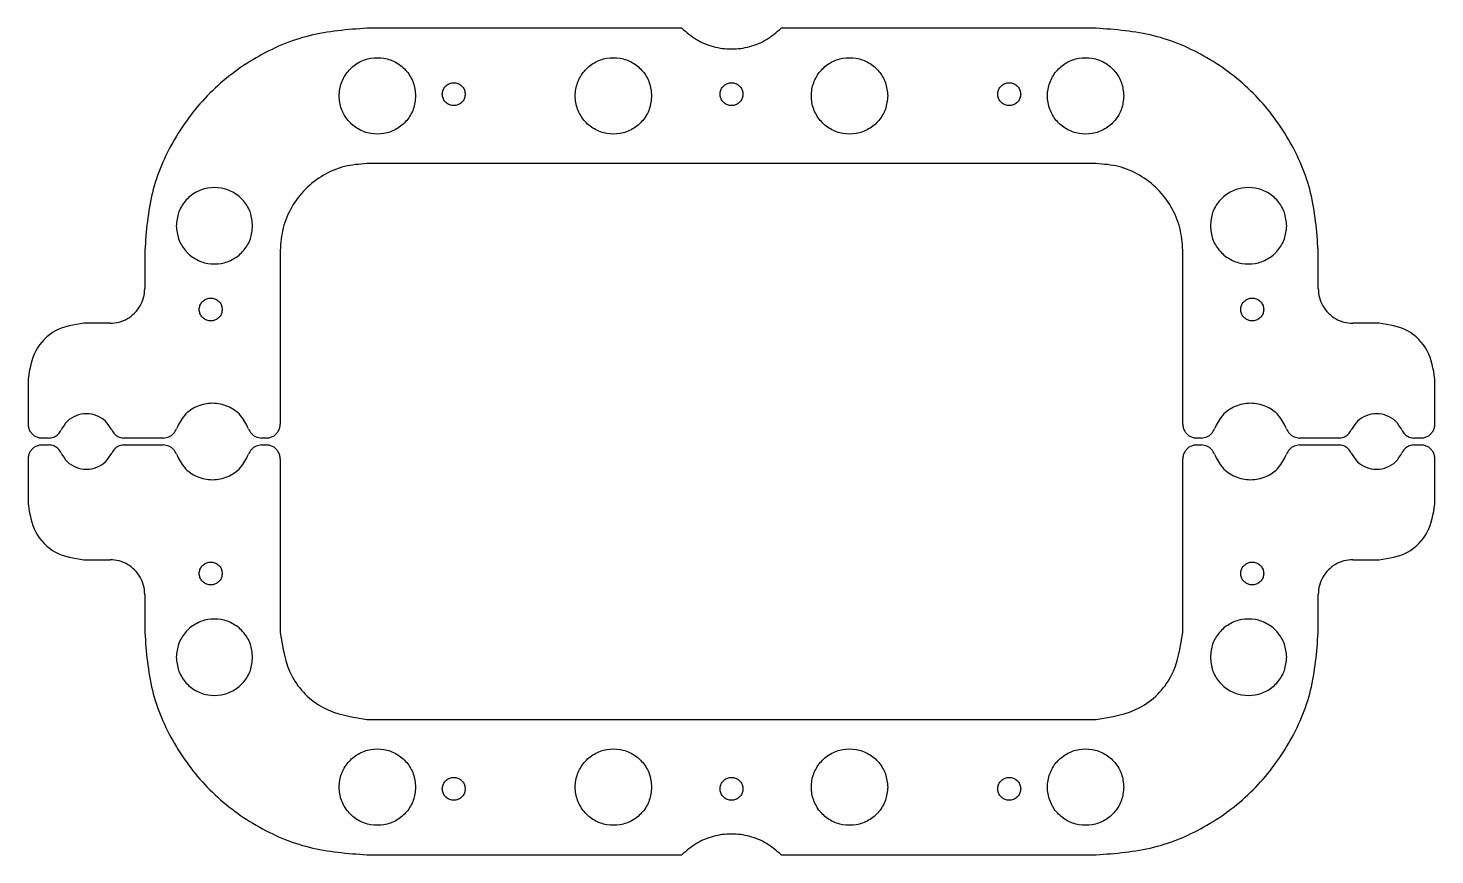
# Model space of a CAD drawing. Extents: x -101 to 101, y -60 to 60.
import ezdxf

# ---------------------------------------------------------------- set-up
doc = ezdxf.new("R2010")
doc.units = 0
doc.layers.get('0').update_dxf_attribs({"linetype": 'CONTINUOUS'})

msp = doc.modelspace()

# ---------------------------------------------------------------- linework, layer by layer
at = {"color": 7}
for p, q in [((-7.141428, 59.5), (-52.5, 59.5)), ((52.5, 59.5), (7.141428, 59.5)), ((-45.5, 49.75), (-45.5, 49.75)), ((-38.35, 50), (-38.35, 50)), ((-11.5, 49.75), (-11.5, 49.75)), ((1.65, 50), (1.65, 50)), ((22.5, 49.75), (22.5, 49.75)), ((41.65, 50), (41.65, 50)), ((56.5, 49.75), (56.5, 49.75)), ((52.5, 40), (-52.5, 40)), ((-68.963912, 31.056556), (-68.963912, 31.056556)), ((79.963911, 31.056556), (79.963911, 31.056556)), ((-84.5, 27.5), (-84.5, 22.017123)), ((-65, 27.5), (-65, 2.5)), ((65, 2.5), (65, 27.5)), ((84.5, 22.017123), (84.5, 27.5)), ((-73.35, 19), (-73.35, 19)), ((76.65, 19), (76.65, 19)), ((-89.5, 17.017123), (-93.3, 17.017123)), ((93.3, 17.017123), (89.5, 17.017123)), ((-101.3, 9.017123), (-101.3, 2.5)), ((101.3, 2.5), (101.3, 9.017123)), ((-98.354356, 0.5), (-99.3, 0.5)), ((-81.821068, 0.5), (-87.445644, 0.5)), ((-67, 0.5), (-67.678932, 0.5)), ((67.678932, 0.5), (67, 0.5)), ((87.445644, 0.5), (81.821068, 0.5)), ((99.3, 0.5), (98.354356, 0.5)), ((-99.3, -0.5), (-98.354356, -0.5)), ((-87.445644, -0.5), (-81.821068, -0.5)), ((-67.678932, -0.5), (-67, -0.5)), ((67, -0.5), (67.678932, -0.5)), ((81.821068, -0.5), (87.445644, -0.5)), ((98.354356, -0.5), (99.3, -0.5)), ((-101.3, -2.5), (-101.3, -9.017123)), ((-65, -2.5), (-65, -27.5)), ((65, -27.5), (65, -2.5)), ((101.3, -9.017123), (101.3, -2.5)), ((-93.3, -17.017123), (-89.5, -17.017123)), ((89.5, -17.017123), (93.3, -17.017123)), ((-73.35, -19), (-73.35, -19)), ((76.65, -19), (76.65, -19)), ((-84.5, -22.017123), (-84.5, -27.5)), ((84.5, -27.5), (84.5, -22.017123)), ((-68.963912, -31.056556), (-68.963912, -31.056556)), ((79.963911, -31.056556), (79.963911, -31.056556)), ((-52.5, -40), (52.5, -40)), ((-45.5, -49.75), (-45.5, -49.75)), ((-38.35, -50), (-38.35, -50)), ((-11.5, -49.75), (-11.5, -49.75)), ((1.65, -50), (1.65, -50)), ((22.5, -49.75), (22.5, -49.75)), ((41.65, -50), (41.65, -50)), ((56.5, -49.75), (56.5, -49.75)), ((-52.5, -59.5), (-7.141428, -59.5)), ((7.141428, -59.5), (52.5, -59.5))]:
    msp.add_line(p, q, dxfattribs=at)
for points, knots in [([(-52.5, 59.5), (-55.300424, 59.28668), (-60.878097, 58.861806), (-68.681013, 55.504199), (-75.395933, 50.395933), (-80.504199, 43.681013), (-83.861806, 35.878097), (-84.28668, 30.300424), (-84.5, 27.5)], [0, 0, 0, 0, 8.376796, 16.684271, 25.061068, 33.437864, 41.745339, 50.122135, 50.122135, 50.122135, 50.122135]), ([(-7.141428, 59.5), (-6.472152, 58.914902), (-5.139274, 57.749668), (-2.64572, 56.742392), (0, 56.378288), (2.64572, 56.742392), (5.139274, 57.749668), (6.472152, 58.914902), (7.141428, 59.5)], [0, 0, 0, 0, 2.651068, 5.279656, 7.930725, 10.581793, 13.210381, 15.86145, 15.86145, 15.86145, 15.86145]), ([(84.5, 27.5), (84.28668, 30.300424), (83.861806, 35.878097), (80.504199, 43.681013), (75.395933, 50.395933), (68.681013, 55.504199), (60.878097, 58.861806), (55.300424, 59.28668), (52.5, 59.5)], [0, 0, 0, 0, 8.376796, 16.684271, 25.061068, 33.437864, 41.745339, 50.122135, 50.122135, 50.122135, 50.122135]), ([(-45.5, 49.75), (-45.565714, 50.393031), (-45.696201, 51.669889), (-46.708567, 53.357277), (-48.190844, 54.611805), (-50.026364, 55.277165), (-51.974057, 55.277165), (-53.807007, 54.611805), (-55.299547, 53.357277), (-56.273776, 51.669889), (-56.613927, 49.75), (-56.273776, 47.830111), (-55.299547, 46.142723), (-53.807007, 44.888195), (-51.974057, 44.222835), (-50.026364, 44.222835), (-48.190844, 44.888195), (-46.708567, 46.142723), (-45.696201, 47.830111), (-45.565714, 49.10697), (-45.5, 49.75)], [0, 0, 0, 0, 1.919303, 3.811137, 5.73044, 7.649742, 9.541577, 11.460879, 13.380182, 15.272016, 17.191319, 19.110622, 21.002456, 22.921759, 24.841061, 26.732896, 28.652198, 30.571501, 32.463335, 34.382638, 34.382638, 34.382638, 34.382638]), ([(-11.5, 49.75), (-11.565714, 50.393031), (-11.696201, 51.669889), (-12.708567, 53.357277), (-14.190844, 54.611805), (-16.026364, 55.277165), (-17.974057, 55.277165), (-19.807007, 54.611805), (-21.299547, 53.357277), (-22.273776, 51.669889), (-22.613927, 49.75), (-22.273776, 47.830111), (-21.299547, 46.142723), (-19.807007, 44.888195), (-17.974057, 44.222835), (-16.026364, 44.222835), (-14.190844, 44.888195), (-12.708567, 46.142723), (-11.696201, 47.830111), (-11.565714, 49.10697), (-11.5, 49.75)], [0, 0, 0, 0, 1.919303, 3.811137, 5.73044, 7.649742, 9.541577, 11.460879, 13.380182, 15.272016, 17.191319, 19.110622, 21.002456, 22.921759, 24.841061, 26.732896, 28.652198, 30.571501, 32.463335, 34.382638, 34.382638, 34.382638, 34.382638]), ([(22.5, 49.75), (22.434286, 50.393031), (22.303799, 51.669889), (21.291432, 53.357277), (19.809156, 54.611805), (17.973636, 55.277165), (16.025942, 55.277165), (14.192993, 54.611805), (12.700452, 53.357277), (11.726224, 51.669889), (11.386072, 49.75), (11.726224, 47.830111), (12.700452, 46.142723), (14.192993, 44.888195), (16.025942, 44.222835), (17.973636, 44.222835), (19.809156, 44.888195), (21.291432, 46.142723), (22.303799, 47.830111), (22.434286, 49.10697), (22.5, 49.75)], [0, 0, 0, 0, 1.919303, 3.811137, 5.73044, 7.649742, 9.541577, 11.460879, 13.380182, 15.272016, 17.191319, 19.110622, 21.002456, 22.921759, 24.841061, 26.732896, 28.652198, 30.571501, 32.463335, 34.382638, 34.382638, 34.382638, 34.382638]), ([(56.5, 49.75), (56.434286, 50.393031), (56.303799, 51.669889), (55.291432, 53.357277), (53.809156, 54.611805), (51.973636, 55.277165), (50.025942, 55.277165), (48.192993, 54.611805), (46.700452, 53.357277), (45.726224, 51.669889), (45.386072, 49.75), (45.726224, 47.830111), (46.700452, 46.142723), (48.192993, 44.888195), (50.025942, 44.222835), (51.973636, 44.222835), (53.809156, 44.888195), (55.291432, 46.142723), (56.303799, 47.830111), (56.434286, 49.10697), (56.5, 49.75)], [0, 0, 0, 0, 1.919303, 3.811137, 5.73044, 7.649742, 9.541577, 11.460879, 13.380182, 15.272016, 17.191319, 19.110622, 21.002456, 22.921759, 24.841061, 26.732896, 28.652198, 30.571501, 32.463335, 34.382638, 34.382638, 34.382638, 34.382638]), ([(-38.35, 50), (-38.369645, 50.192969), (-38.408653, 50.576143), (-38.712309, 51.082582), (-39.157042, 51.459124), (-39.70783, 51.658836), (-40.292296, 51.658836), (-40.842315, 51.459124), (-41.290117, 51.082582), (-41.582371, 50.576143), (-41.684058, 50), (-41.582371, 49.423857), (-41.290117, 48.917419), (-40.842315, 48.540877), (-40.292296, 48.341164), (-39.70783, 48.341164), (-39.157042, 48.540877), (-38.712309, 48.917419), (-38.408653, 49.423857), (-38.369645, 49.807032), (-38.35, 50)], [0, 0, 0, 0, 0.575942, 1.143638, 1.71958, 2.295522, 2.863218, 3.43916, 4.015102, 4.582798, 5.15874, 5.734682, 6.302378, 6.87832, 7.454262, 8.021958, 8.5979, 9.173842, 9.741538, 10.31748, 10.31748, 10.31748, 10.31748]), ([(1.65, 50), (1.630286, 50.192909), (1.59114, 50.575967), (1.28743, 51.082183), (0.842747, 51.458542), (0.292091, 51.65815), (-0.292217, 51.65815), (-0.842102, 51.458542), (-1.289864, 51.082183), (-1.582133, 50.575967), (-1.684178, 50), (-1.582133, 49.424033), (-1.289864, 48.917817), (-0.842102, 48.541458), (-0.292217, 48.34185), (0.292091, 48.34185), (0.842747, 48.541458), (1.28743, 48.917817), (1.59114, 49.424033), (1.630286, 49.807091), (1.65, 50)], [0, 0, 0, 0, 0.575791, 1.143341, 1.719132, 2.294923, 2.862473, 3.438264, 4.014055, 4.581605, 5.157396, 5.733187, 6.300737, 6.876528, 7.452319, 8.019869, 8.59566, 9.171451, 9.739001, 10.314792, 10.314792, 10.314792, 10.314792]), ([(41.65, 50), (41.630355, 50.192969), (41.591347, 50.576143), (41.287691, 51.082582), (40.842958, 51.459124), (40.29217, 51.658836), (39.707704, 51.658836), (39.157685, 51.459124), (38.709883, 51.082582), (38.417629, 50.576143), (38.315942, 50), (38.417629, 49.423857), (38.709883, 48.917419), (39.157685, 48.540877), (39.707704, 48.341164), (40.29217, 48.341164), (40.842958, 48.540877), (41.287691, 48.917419), (41.591347, 49.423857), (41.630355, 49.807032), (41.65, 50)], [0, 0, 0, 0, 0.575942, 1.143638, 1.71958, 2.295522, 2.863218, 3.43916, 4.015102, 4.582798, 5.15874, 5.734682, 6.302378, 6.87832, 7.454262, 8.021958, 8.5979, 9.173842, 9.741538, 10.31748, 10.31748, 10.31748, 10.31748]), ([(-52.5, 40), (-53.593915, 39.916672), (-55.772694, 39.750705), (-58.820708, 38.43914), (-61.443724, 36.443724), (-63.439141, 33.820708), (-64.750705, 30.772694), (-64.916672, 28.593915), (-65, 27.5)], [0, 0, 0, 0, 3.272186, 6.517294, 9.78948, 13.061666, 16.306773, 19.578959, 19.578959, 19.578959, 19.578959]), ([(65, 27.5), (64.916672, 28.593915), (64.750705, 30.772694), (63.439141, 33.820708), (61.443724, 36.443724), (58.820708, 38.43914), (55.772694, 39.750705), (53.593915, 39.916672), (52.5, 40)], [0, 0, 0, 0, 3.272186, 6.517294, 9.78948, 13.061666, 16.306773, 19.578959, 19.578959, 19.578959, 19.578959]), ([(-68.963912, 31.056556), (-69.029498, 31.699695), (-69.159732, 32.976766), (-70.172013, 34.66456), (-71.654329, 35.919424), (-73.490287, 36.584975), (-75.437536, 36.584975), (-77.273494, 35.919424), (-78.75581, 34.66456), (-79.768091, 32.976766), (-79.898325, 31.699695), (-79.963911, 31.056556)], [0, 0, 0, 0, 1.919579, 3.811679, 5.731258, 7.650837, 9.542936, 11.462515, 13.382094, 15.274194, 17.193773, 17.193773, 17.193773, 17.193773]), ([(79.963911, 31.056556), (79.898325, 31.699695), (79.768091, 32.976766), (78.75581, 34.66456), (77.273494, 35.919424), (75.437536, 36.584975), (73.490287, 36.584975), (71.654329, 35.919424), (70.172013, 34.66456), (69.159732, 32.976766), (69.029498, 31.699695), (68.963912, 31.056556)], [0, 0, 0, 0, 1.919579, 3.811679, 5.731258, 7.650837, 9.542936, 11.462515, 13.382094, 15.274194, 17.193773, 17.193773, 17.193773, 17.193773]), ([(-79.963911, 31.056556), (-79.898325, 30.413417), (-79.768091, 29.136346), (-78.75581, 27.448552), (-77.273494, 26.193688), (-75.437536, 25.528137), (-73.490287, 25.528137), (-71.654329, 26.193688), (-70.172013, 27.448552), (-69.159732, 29.136346), (-69.029498, 30.413417), (-68.963912, 31.056556)], [0, 0, 0, 0, 1.919579, 3.811679, 5.731258, 7.650837, 9.542936, 11.462515, 13.382094, 15.274194, 17.193773, 17.193773, 17.193773, 17.193773]), ([(68.963912, 31.056556), (69.029498, 30.413417), (69.159732, 29.136346), (70.172013, 27.448552), (71.654329, 26.193688), (73.490287, 25.528137), (75.437536, 25.528137), (77.273494, 26.193688), (78.75581, 27.448552), (79.768091, 29.136346), (79.898325, 30.413417), (79.963911, 31.056556)], [0, 0, 0, 0, 1.919579, 3.811679, 5.731258, 7.650837, 9.542936, 11.462515, 13.382094, 15.274194, 17.193773, 17.193773, 17.193773, 17.193773]), ([(-89.5, 17.017123), (-89.062434, 17.050454), (-88.190922, 17.116841), (-86.971717, 17.641467), (-85.92251, 18.439633), (-85.124344, 19.488839), (-84.599718, 20.708045), (-84.533331, 21.579556), (-84.5, 22.017123)], [0, 0, 0, 0, 1.308874, 2.606917, 3.915792, 5.224666, 6.522709, 7.831583, 7.831583, 7.831583, 7.831583]), ([(-73.35, 19), (-73.369645, 19.192969), (-73.408653, 19.576143), (-73.712309, 20.082581), (-74.157042, 20.459124), (-74.70783, 20.658836), (-75.292296, 20.658836), (-75.842315, 20.459124), (-76.290117, 20.082581), (-76.582371, 19.576143), (-76.684058, 19), (-76.582371, 18.423857), (-76.290117, 17.917419), (-75.842315, 17.540876), (-75.292296, 17.341164), (-74.70783, 17.341164), (-74.157042, 17.540876), (-73.712309, 17.917419), (-73.408653, 18.423857), (-73.369645, 18.807031), (-73.35, 19)], [0, 0, 0, 0, 0.575942, 1.143638, 1.71958, 2.295522, 2.863218, 3.43916, 4.015102, 4.582798, 5.15874, 5.734682, 6.302378, 6.87832, 7.454262, 8.021958, 8.5979, 9.173842, 9.741538, 10.31748, 10.31748, 10.31748, 10.31748]), ([(76.65, 19), (76.630355, 19.192969), (76.591347, 19.576143), (76.287691, 20.082581), (75.842958, 20.459124), (75.29217, 20.658836), (74.707704, 20.658836), (74.157685, 20.459124), (73.709883, 20.082581), (73.417629, 19.576143), (73.315942, 19), (73.417629, 18.423857), (73.709883, 17.917419), (74.157685, 17.540876), (74.707704, 17.341164), (75.29217, 17.341164), (75.842958, 17.540876), (76.287691, 17.917419), (76.591347, 18.423857), (76.630355, 18.807031), (76.65, 19)], [0, 0, 0, 0, 0.575942, 1.143638, 1.71958, 2.295522, 2.863218, 3.43916, 4.015102, 4.582798, 5.15874, 5.734682, 6.302378, 6.87832, 7.454262, 8.021958, 8.5979, 9.173842, 9.741538, 10.31748, 10.31748, 10.31748, 10.31748]), ([(84.5, 22.017123), (84.533331, 21.579556), (84.599718, 20.708045), (85.124344, 19.488839), (85.92251, 18.439633), (86.971717, 17.641467), (88.190922, 17.116841), (89.062434, 17.050454), (89.5, 17.017123)], [0, 0, 0, 0, 1.308874, 2.606917, 3.915792, 5.224666, 6.522709, 7.831583, 7.831583, 7.831583, 7.831583]), ([(-93.3, 17.017123), (-94.701807, 16.797081), (-97.463843, 16.363525), (-100.646402, 13.180965), (-101.079959, 10.418929), (-101.3, 9.017123)], [0, 0, 0, 0, 4.182873, 8.241683, 12.424557, 12.424557, 12.424557, 12.424557]), ([(101.3, 9.017123), (101.079959, 10.418929), (100.646402, 13.180965), (97.463843, 16.363525), (94.701807, 16.797081), (93.3, 17.017123)], [0, 0, 0, 0, 4.182873, 8.241683, 12.424557, 12.424557, 12.424557, 12.424557]), ([(-69.56455, 1.833333), (-69.903198, 2.516716), (-70.573959, 3.870296), (-72.503079, 5.181888), (-74.75, 5.660605), (-76.996921, 5.181888), (-78.926041, 3.870296), (-79.596802, 2.516716), (-79.93545, 1.833333)], [0, 0, 0, 0, 2.25552, 4.467517, 6.723037, 8.978556, 11.190554, 13.446074, 13.446074, 13.446074, 13.446074]), ([(79.93545, 1.833333), (79.596802, 2.516716), (78.926041, 3.870296), (76.996921, 5.181888), (74.75, 5.660605), (72.503079, 5.181888), (70.573959, 3.870296), (69.903198, 2.516716), (69.56455, 1.833333)], [0, 0, 0, 0, 2.25552, 4.467517, 6.723037, 8.978556, 11.190554, 13.446074, 13.446074, 13.446074, 13.446074]), ([(-101.3, 2.5), (-101.286668, 2.324974), (-101.260113, 1.976369), (-101.050263, 1.488687), (-100.730996, 1.069004), (-100.311313, 0.749738), (-99.823631, 0.539887), (-99.475027, 0.513333), (-99.3, 0.5)], [0, 0, 0, 0, 0.52355, 1.042767, 1.566317, 2.089866, 2.609084, 3.132633, 3.132633, 3.132633, 3.132633]), ([(-89.263763, 1.666667), (-89.52805, 2.106567), (-90.052189, 2.978982), (-91.384554, 3.801072), (-92.9, 4.100306), (-94.415446, 3.801072), (-95.747811, 2.978982), (-96.27195, 2.106567), (-96.536237, 1.666667)], [0, 0, 0, 0, 1.52074, 3.015949, 4.53669, 6.05743, 7.552639, 9.073379, 9.073379, 9.073379, 9.073379]), ([(-67, 0.5), (-66.824974, 0.513333), (-66.476369, 0.539887), (-65.988687, 0.749738), (-65.569004, 1.069004), (-65.249738, 1.488687), (-65.039887, 1.976369), (-65.013333, 2.324974), (-65, 2.5)], [0, 0, 0, 0, 0.52355, 1.042767, 1.566317, 2.089866, 2.609084, 3.132633, 3.132633, 3.132633, 3.132633]), ([(65, 2.5), (65.013333, 2.324974), (65.039887, 1.976369), (65.249738, 1.488687), (65.569004, 1.069004), (65.988687, 0.749738), (66.476369, 0.539887), (66.824974, 0.513333), (67, 0.5)], [0, 0, 0, 0, 0.52355, 1.042767, 1.566317, 2.089866, 2.609084, 3.132633, 3.132633, 3.132633, 3.132633]), ([(96.536237, 1.666667), (96.27195, 2.106567), (95.747811, 2.978982), (94.415446, 3.801072), (92.9, 4.100306), (91.384554, 3.801072), (90.052189, 2.978982), (89.52805, 2.106567), (89.263763, 1.666667)], [0, 0, 0, 0, 1.52074, 3.015949, 4.53669, 6.05743, 7.552639, 9.073379, 9.073379, 9.073379, 9.073379]), ([(99.3, 0.5), (99.475027, 0.513333), (99.823631, 0.539887), (100.311313, 0.749738), (100.730996, 1.069004), (101.050263, 1.488687), (101.260113, 1.976369), (101.286668, 2.324974), (101.3, 2.5)], [0, 0, 0, 0, 0.52355, 1.042767, 1.566317, 2.089866, 2.609084, 3.132633, 3.132633, 3.132633, 3.132633]), ([(-98.354356, 0.5), (-98.10036, 0.528945), (-97.596633, 0.586348), (-96.930451, 1.01383), (-96.668381, 1.44783), (-96.536237, 1.666667)], [0, 0, 0, 0, 0.76037, 1.507975, 2.268345, 2.268345, 2.268345, 2.268345]), ([(-89.263763, 1.666667), (-89.131619, 1.44783), (-88.86955, 1.01383), (-88.203367, 0.586348), (-87.69964, 0.528945), (-87.445644, 0.5)], [0, 0, 0, 0, 0.76037, 1.507975, 2.268345, 2.268345, 2.268345, 2.268345]), ([(-81.821068, 0.5), (-81.546951, 0.5337), (-81.004006, 0.600448), (-80.302507, 1.096482), (-80.058594, 1.586126), (-79.93545, 1.833333)], [0, 0, 0, 0, 0.820189, 1.624552, 2.444741, 2.444741, 2.444741, 2.444741]), ([(-69.56455, 1.833333), (-69.441406, 1.586126), (-69.197493, 1.096482), (-68.495994, 0.600448), (-67.953049, 0.5337), (-67.678932, 0.5)], [0, 0, 0, 0, 0.820189, 1.624552, 2.444741, 2.444741, 2.444741, 2.444741]), ([(67.678932, 0.5), (67.953049, 0.5337), (68.495994, 0.600448), (69.197493, 1.096482), (69.441406, 1.586126), (69.56455, 1.833333)], [0, 0, 0, 0, 0.820189, 1.624552, 2.444741, 2.444741, 2.444741, 2.444741]), ([(79.93545, 1.833333), (80.058594, 1.586126), (80.302507, 1.096482), (81.004006, 0.600448), (81.546951, 0.5337), (81.821068, 0.5)], [0, 0, 0, 0, 0.820189, 1.624552, 2.444741, 2.444741, 2.444741, 2.444741]), ([(87.445644, 0.5), (87.69964, 0.528945), (88.203367, 0.586348), (88.86955, 1.01383), (89.131619, 1.44783), (89.263763, 1.666667)], [0, 0, 0, 0, 0.76037, 1.507975, 2.268345, 2.268345, 2.268345, 2.268345]), ([(96.536237, 1.666667), (96.668381, 1.44783), (96.930451, 1.01383), (97.596633, 0.586348), (98.10036, 0.528945), (98.354356, 0.5)], [0, 0, 0, 0, 0.76037, 1.507975, 2.268345, 2.268345, 2.268345, 2.268345]), ([(-99.3, -0.5), (-99.475027, -0.513332), (-99.823631, -0.539887), (-100.311313, -0.749737), (-100.730996, -1.069004), (-101.050263, -1.488687), (-101.260113, -1.976369), (-101.286668, -2.324973), (-101.3, -2.5)], [0, 0, 0, 0, 0.52355, 1.042767, 1.566317, 2.089866, 2.609084, 3.132633, 3.132633, 3.132633, 3.132633]), ([(-96.536237, -1.666667), (-96.668381, -1.44783), (-96.930451, -1.01383), (-97.596633, -0.586348), (-98.10036, -0.528944), (-98.354356, -0.5)], [0, 0, 0, 0, 0.76037, 1.507975, 2.268345, 2.268345, 2.268345, 2.268345]), ([(-96.536237, -1.666667), (-96.27195, -2.106567), (-95.747811, -2.978983), (-94.415446, -3.801072), (-92.9, -4.100306), (-91.384554, -3.801072), (-90.052189, -2.978983), (-89.52805, -2.106567), (-89.263763, -1.666667)], [0, 0, 0, 0, 1.52074, 3.015949, 4.53669, 6.05743, 7.552639, 9.073379, 9.073379, 9.073379, 9.073379]), ([(-87.445644, -0.5), (-87.69964, -0.528944), (-88.203367, -0.586348), (-88.86955, -1.01383), (-89.131619, -1.44783), (-89.263763, -1.666667)], [0, 0, 0, 0, 0.76037, 1.507975, 2.268345, 2.268345, 2.268345, 2.268345]), ([(-79.93545, -1.833333), (-80.058594, -1.586126), (-80.302507, -1.096482), (-81.004005, -0.600448), (-81.546951, -0.533699), (-81.821068, -0.5)], [0, 0, 0, 0, 0.820189, 1.624552, 2.444741, 2.444741, 2.444741, 2.444741]), ([(-79.93545, -1.833333), (-79.596802, -2.516717), (-78.926041, -3.870297), (-76.996921, -5.181888), (-74.75, -5.660605), (-72.503079, -5.181888), (-70.573959, -3.870297), (-69.903198, -2.516717), (-69.56455, -1.833333)], [0, 0, 0, 0, 2.25552, 4.467517, 6.723037, 8.978556, 11.190554, 13.446074, 13.446074, 13.446074, 13.446074]), ([(-67.678932, -0.5), (-67.953049, -0.533699), (-68.495994, -0.600448), (-69.197493, -1.096482), (-69.441406, -1.586126), (-69.56455, -1.833333)], [0, 0, 0, 0, 0.820189, 1.624552, 2.444741, 2.444741, 2.444741, 2.444741]), ([(-65, -2.5), (-65.013333, -2.324973), (-65.039887, -1.976369), (-65.249738, -1.488687), (-65.569004, -1.069004), (-65.988687, -0.749737), (-66.476369, -0.539887), (-66.824974, -0.513332), (-67, -0.5)], [0, 0, 0, 0, 0.52355, 1.042767, 1.566317, 2.089866, 2.609084, 3.132633, 3.132633, 3.132633, 3.132633]), ([(67, -0.5), (66.824974, -0.513332), (66.476369, -0.539887), (65.988687, -0.749737), (65.569004, -1.069004), (65.249738, -1.488687), (65.039887, -1.976369), (65.013333, -2.324973), (65, -2.5)], [0, 0, 0, 0, 0.52355, 1.042767, 1.566317, 2.089866, 2.609084, 3.132633, 3.132633, 3.132633, 3.132633]), ([(69.56455, -1.833333), (69.441406, -1.586126), (69.197493, -1.096482), (68.495994, -0.600448), (67.953049, -0.533699), (67.678932, -0.5)], [0, 0, 0, 0, 0.820189, 1.624552, 2.444741, 2.444741, 2.444741, 2.444741]), ([(69.56455, -1.833333), (69.903198, -2.516717), (70.573959, -3.870297), (72.503079, -5.181888), (74.75, -5.660605), (76.996921, -5.181888), (78.926041, -3.870297), (79.596802, -2.516717), (79.93545, -1.833333)], [0, 0, 0, 0, 2.25552, 4.467517, 6.723037, 8.978556, 11.190554, 13.446074, 13.446074, 13.446074, 13.446074]), ([(81.821068, -0.5), (81.546951, -0.533699), (81.004005, -0.600448), (80.302507, -1.096482), (80.058594, -1.586126), (79.93545, -1.833333)], [0, 0, 0, 0, 0.820189, 1.624552, 2.444741, 2.444741, 2.444741, 2.444741]), ([(89.263763, -1.666667), (89.131619, -1.44783), (88.86955, -1.01383), (88.203367, -0.586348), (87.69964, -0.528944), (87.445644, -0.5)], [0, 0, 0, 0, 0.76037, 1.507975, 2.268345, 2.268345, 2.268345, 2.268345]), ([(89.263763, -1.666667), (89.52805, -2.106567), (90.052189, -2.978983), (91.384554, -3.801072), (92.9, -4.100306), (94.415446, -3.801072), (95.747811, -2.978983), (96.27195, -2.106567), (96.536237, -1.666667)], [0, 0, 0, 0, 1.52074, 3.015949, 4.53669, 6.05743, 7.552639, 9.073379, 9.073379, 9.073379, 9.073379]), ([(98.354356, -0.5), (98.10036, -0.528944), (97.596633, -0.586348), (96.930451, -1.01383), (96.668381, -1.44783), (96.536237, -1.666667)], [0, 0, 0, 0, 0.76037, 1.507975, 2.268345, 2.268345, 2.268345, 2.268345]), ([(101.3, -2.5), (101.286668, -2.324973), (101.260113, -1.976369), (101.050263, -1.488687), (100.730996, -1.069004), (100.311313, -0.749737), (99.823631, -0.539887), (99.475027, -0.513332), (99.3, -0.5)], [0, 0, 0, 0, 0.52355, 1.042767, 1.566317, 2.089866, 2.609084, 3.132633, 3.132633, 3.132633, 3.132633]), ([(-101.3, -9.017123), (-101.079959, -10.418929), (-100.646402, -13.180966), (-97.463843, -16.363525), (-94.701807, -16.797082), (-93.3, -17.017123)], [0, 0, 0, 0, 4.182873, 8.241683, 12.424557, 12.424557, 12.424557, 12.424557]), ([(93.3, -17.017123), (94.701807, -16.797082), (97.463843, -16.363525), (100.646402, -13.180966), (101.079959, -10.418929), (101.3, -9.017123)], [0, 0, 0, 0, 4.182873, 8.241683, 12.424557, 12.424557, 12.424557, 12.424557]), ([(-84.5, -22.017123), (-84.533331, -21.579557), (-84.599718, -20.708045), (-85.124344, -19.48884), (-85.92251, -18.439633), (-86.971717, -17.641467), (-88.190922, -17.116841), (-89.062434, -17.050454), (-89.5, -17.017123)], [0, 0, 0, 0, 1.308874, 2.606917, 3.915792, 5.224666, 6.522709, 7.831583, 7.831583, 7.831583, 7.831583]), ([(-73.35, -19), (-73.369645, -18.807031), (-73.408653, -18.423857), (-73.712309, -17.917418), (-74.157042, -17.540876), (-74.70783, -17.341164), (-75.292296, -17.341164), (-75.842315, -17.540876), (-76.290117, -17.917418), (-76.582371, -18.423857), (-76.684058, -19), (-76.582371, -19.576143), (-76.290117, -20.082581), (-75.842315, -20.459123), (-75.292296, -20.658836), (-74.70783, -20.658836), (-74.157042, -20.459123), (-73.712309, -20.082581), (-73.408653, -19.576143), (-73.369645, -19.192968), (-73.35, -19)], [0, 0, 0, 0, 0.575942, 1.143638, 1.71958, 2.295522, 2.863218, 3.43916, 4.015102, 4.582798, 5.15874, 5.734682, 6.302378, 6.87832, 7.454262, 8.021958, 8.5979, 9.173842, 9.741538, 10.31748, 10.31748, 10.31748, 10.31748]), ([(76.65, -19), (76.630355, -18.807031), (76.591347, -18.423857), (76.287691, -17.917418), (75.842958, -17.540876), (75.29217, -17.341164), (74.707704, -17.341164), (74.157685, -17.540876), (73.709883, -17.917418), (73.417629, -18.423857), (73.315942, -19), (73.417629, -19.576143), (73.709883, -20.082581), (74.157685, -20.459123), (74.707704, -20.658836), (75.29217, -20.658836), (75.842958, -20.459123), (76.287691, -20.082581), (76.591347, -19.576143), (76.630355, -19.192968), (76.65, -19)], [0, 0, 0, 0, 0.575942, 1.143638, 1.71958, 2.295522, 2.863218, 3.43916, 4.015102, 4.582798, 5.15874, 5.734682, 6.302378, 6.87832, 7.454262, 8.021958, 8.5979, 9.173842, 9.741538, 10.31748, 10.31748, 10.31748, 10.31748]), ([(89.5, -17.017123), (89.062434, -17.050454), (88.190922, -17.116841), (86.971717, -17.641467), (85.92251, -18.439633), (85.124344, -19.48884), (84.599718, -20.708045), (84.533331, -21.579557), (84.5, -22.017123)], [0, 0, 0, 0, 1.308874, 2.606917, 3.915792, 5.224666, 6.522709, 7.831583, 7.831583, 7.831583, 7.831583]), ([(-68.963912, -31.056556), (-69.029498, -30.413417), (-69.159732, -29.136346), (-70.172013, -27.448552), (-71.654329, -26.193688), (-73.490287, -25.528137), (-75.437536, -25.528137), (-77.273494, -26.193688), (-78.75581, -27.448552), (-79.768091, -29.136346), (-79.898325, -30.413417), (-79.963911, -31.056556)], [0, 0, 0, 0, 1.919579, 3.811679, 5.731258, 7.650837, 9.542936, 11.462515, 13.382094, 15.274194, 17.193773, 17.193773, 17.193773, 17.193773]), ([(79.963911, -31.056556), (79.898325, -30.413417), (79.768091, -29.136346), (78.75581, -27.448552), (77.273494, -26.193688), (75.437536, -25.528137), (73.490287, -25.528137), (71.654329, -26.193688), (70.172013, -27.448552), (69.159732, -29.136346), (69.029498, -30.413417), (68.963912, -31.056556)], [0, 0, 0, 0, 1.919579, 3.811679, 5.731258, 7.650837, 9.542936, 11.462515, 13.382094, 15.274194, 17.193773, 17.193773, 17.193773, 17.193773]), ([(-84.5, -27.5), (-84.28668, -30.300424), (-83.861806, -35.878096), (-80.504199, -43.681013), (-75.395933, -50.395933), (-68.681013, -55.504199), (-60.878097, -58.861806), (-55.300424, -59.28668), (-52.5, -59.5)], [0, 0, 0, 0, 8.376796, 16.684271, 25.061068, 33.437864, 41.745339, 50.122135, 50.122135, 50.122135, 50.122135]), ([(-65, -27.5), (-64.656185, -29.690323), (-63.978754, -34.006004), (-59.006004, -38.978754), (-54.690323, -39.656185), (-52.5, -40)], [0, 0, 0, 0, 6.535739, 12.87763, 19.413369, 19.413369, 19.413369, 19.413369]), ([(52.5, -59.5), (55.300424, -59.28668), (60.878097, -58.861806), (68.681013, -55.504199), (75.395933, -50.395933), (80.504199, -43.681013), (83.861806, -35.878096), (84.28668, -30.300424), (84.5, -27.5)], [0, 0, 0, 0, 8.376796, 16.684271, 25.061068, 33.437864, 41.745339, 50.122135, 50.122135, 50.122135, 50.122135]), ([(52.5, -40), (54.690323, -39.656185), (59.006004, -38.978754), (63.978754, -34.006004), (64.656185, -29.690323), (65, -27.5)], [0, 0, 0, 0, 6.535739, 12.87763, 19.413369, 19.413369, 19.413369, 19.413369]), ([(-79.963911, -31.056556), (-79.898325, -31.699695), (-79.768091, -32.976766), (-78.75581, -34.66456), (-77.273494, -35.919423), (-75.437536, -36.584975), (-73.490287, -36.584975), (-71.654329, -35.919423), (-70.172013, -34.66456), (-69.159732, -32.976766), (-69.029498, -31.699695), (-68.963912, -31.056556)], [0, 0, 0, 0, 1.919579, 3.811679, 5.731258, 7.650837, 9.542936, 11.462515, 13.382094, 15.274194, 17.193773, 17.193773, 17.193773, 17.193773]), ([(68.963912, -31.056556), (69.029498, -31.699695), (69.159732, -32.976766), (70.172013, -34.66456), (71.654329, -35.919423), (73.490287, -36.584975), (75.437536, -36.584975), (77.273494, -35.919423), (78.75581, -34.66456), (79.768091, -32.976766), (79.898325, -31.699695), (79.963911, -31.056556)], [0, 0, 0, 0, 1.919579, 3.811679, 5.731258, 7.650837, 9.542936, 11.462515, 13.382094, 15.274194, 17.193773, 17.193773, 17.193773, 17.193773]), ([(-45.5, -49.75), (-45.565714, -49.106969), (-45.696201, -47.830111), (-46.708567, -46.142723), (-48.190844, -44.888195), (-50.026364, -44.222835), (-51.974057, -44.222835), (-53.807007, -44.888195), (-55.299547, -46.142723), (-56.273776, -47.830111), (-56.613927, -49.75), (-56.273776, -51.669889), (-55.299547, -53.357276), (-53.807007, -54.611805), (-51.974057, -55.277165), (-50.026364, -55.277165), (-48.190844, -54.611805), (-46.708567, -53.357276), (-45.696201, -51.669889), (-45.565714, -50.39303), (-45.5, -49.75)], [0, 0, 0, 0, 1.919303, 3.811137, 5.73044, 7.649742, 9.541577, 11.460879, 13.380182, 15.272016, 17.191319, 19.110622, 21.002456, 22.921759, 24.841061, 26.732896, 28.652198, 30.571501, 32.463335, 34.382638, 34.382638, 34.382638, 34.382638]), ([(-11.5, -49.75), (-11.565714, -49.106969), (-11.696201, -47.830111), (-12.708567, -46.142723), (-14.190844, -44.888195), (-16.026364, -44.222835), (-17.974057, -44.222835), (-19.807007, -44.888195), (-21.299547, -46.142723), (-22.273776, -47.830111), (-22.613927, -49.75), (-22.273776, -51.669889), (-21.299547, -53.357276), (-19.807007, -54.611805), (-17.974057, -55.277165), (-16.026364, -55.277165), (-14.190844, -54.611805), (-12.708567, -53.357276), (-11.696201, -51.669889), (-11.565714, -50.39303), (-11.5, -49.75)], [0, 0, 0, 0, 1.919303, 3.811137, 5.73044, 7.649742, 9.541577, 11.460879, 13.380182, 15.272016, 17.191319, 19.110622, 21.002456, 22.921759, 24.841061, 26.732896, 28.652198, 30.571501, 32.463335, 34.382638, 34.382638, 34.382638, 34.382638]), ([(22.5, -49.75), (22.434286, -49.106969), (22.303799, -47.830111), (21.291432, -46.142723), (19.809156, -44.888195), (17.973636, -44.222835), (16.025942, -44.222835), (14.192993, -44.888195), (12.700452, -46.142723), (11.726224, -47.830111), (11.386072, -49.75), (11.726224, -51.669889), (12.700452, -53.357276), (14.192993, -54.611805), (16.025942, -55.277165), (17.973636, -55.277165), (19.809156, -54.611805), (21.291432, -53.357276), (22.303799, -51.669889), (22.434286, -50.39303), (22.5, -49.75)], [0, 0, 0, 0, 1.919303, 3.811137, 5.73044, 7.649742, 9.541577, 11.460879, 13.380182, 15.272016, 17.191319, 19.110622, 21.002456, 22.921759, 24.841061, 26.732896, 28.652198, 30.571501, 32.463335, 34.382638, 34.382638, 34.382638, 34.382638]), ([(56.5, -49.75), (56.434286, -49.106969), (56.303799, -47.830111), (55.291432, -46.142723), (53.809156, -44.888195), (51.973636, -44.222835), (50.025942, -44.222835), (48.192993, -44.888195), (46.700452, -46.142723), (45.726224, -47.830111), (45.386072, -49.75), (45.726224, -51.669889), (46.700452, -53.357276), (48.192993, -54.611805), (50.025942, -55.277165), (51.973636, -55.277165), (53.809156, -54.611805), (55.291432, -53.357276), (56.303799, -51.669889), (56.434286, -50.39303), (56.5, -49.75)], [0, 0, 0, 0, 1.919303, 3.811137, 5.73044, 7.649742, 9.541577, 11.460879, 13.380182, 15.272016, 17.191319, 19.110622, 21.002456, 22.921759, 24.841061, 26.732896, 28.652198, 30.571501, 32.463335, 34.382638, 34.382638, 34.382638, 34.382638]), ([(-38.35, -50), (-38.369645, -49.807031), (-38.408653, -49.423857), (-38.712309, -48.917419), (-39.157042, -48.540876), (-39.70783, -48.341164), (-40.292296, -48.341164), (-40.842315, -48.540876), (-41.290117, -48.917419), (-41.582371, -49.423857), (-41.684058, -50), (-41.582371, -50.576143), (-41.290117, -51.082581), (-40.842315, -51.459124), (-40.292296, -51.658836), (-39.70783, -51.658836), (-39.157042, -51.459124), (-38.712309, -51.082581), (-38.408653, -50.576143), (-38.369645, -50.192969), (-38.35, -50)], [0, 0, 0, 0, 0.575942, 1.143638, 1.71958, 2.295522, 2.863218, 3.43916, 4.015102, 4.582798, 5.15874, 5.734682, 6.302378, 6.87832, 7.454262, 8.021958, 8.5979, 9.173842, 9.741538, 10.31748, 10.31748, 10.31748, 10.31748]), ([(1.65, -50), (1.630286, -49.807091), (1.59114, -49.424033), (1.28743, -48.917817), (0.842747, -48.541458), (0.292091, -48.34185), (-0.292217, -48.34185), (-0.842102, -48.541458), (-1.289864, -48.917817), (-1.582133, -49.424033), (-1.684178, -50), (-1.582133, -50.575967), (-1.289864, -51.082183), (-0.842102, -51.458542), (-0.292217, -51.65815), (0.292091, -51.65815), (0.842747, -51.458542), (1.28743, -51.082183), (1.59114, -50.575967), (1.630286, -50.192909), (1.65, -50)], [0, 0, 0, 0, 0.575791, 1.143341, 1.719132, 2.294923, 2.862473, 3.438264, 4.014055, 4.581605, 5.157396, 5.733187, 6.300737, 6.876528, 7.452319, 8.019869, 8.59566, 9.171451, 9.739001, 10.314792, 10.314792, 10.314792, 10.314792]), ([(41.65, -50), (41.630355, -49.807031), (41.591347, -49.423857), (41.287691, -48.917419), (40.842958, -48.540876), (40.29217, -48.341164), (39.707704, -48.341164), (39.157685, -48.540876), (38.709883, -48.917419), (38.417629, -49.423857), (38.315942, -50), (38.417629, -50.576143), (38.709883, -51.082581), (39.157685, -51.459124), (39.707704, -51.658836), (40.29217, -51.658836), (40.842958, -51.459124), (41.287691, -51.082581), (41.591347, -50.576143), (41.630355, -50.192969), (41.65, -50)], [0, 0, 0, 0, 0.575942, 1.143638, 1.71958, 2.295522, 2.863218, 3.43916, 4.015102, 4.582798, 5.15874, 5.734682, 6.302378, 6.87832, 7.454262, 8.021958, 8.5979, 9.173842, 9.741538, 10.31748, 10.31748, 10.31748, 10.31748]), ([(7.141428, -59.5), (6.472152, -58.914902), (5.139274, -57.749668), (2.64572, -56.742392), (0, -56.378288), (-2.64572, -56.742392), (-5.139274, -57.749668), (-6.472152, -58.914902), (-7.141428, -59.5)], [0, 0, 0, 0, 2.651068, 5.279656, 7.930725, 10.581793, 13.210381, 15.86145, 15.86145, 15.86145, 15.86145])]:
    msp.add_open_spline(points, degree=3, knots=knots, dxfattribs=at)

doc.saveas('drawing.dxf')
